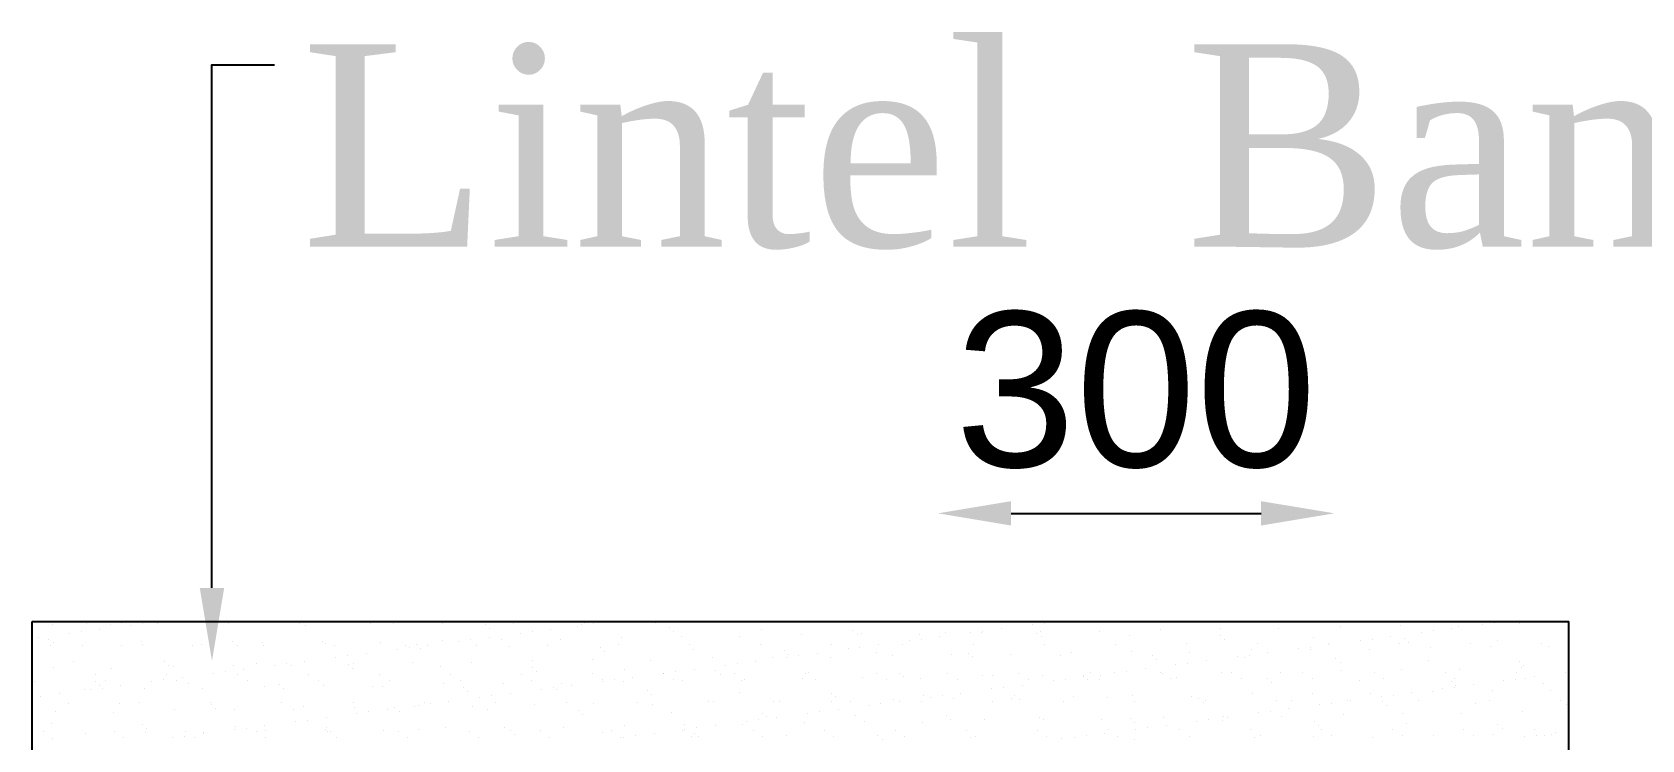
# Model space of a CAD drawing. Header units: metres. Extents: x -54 to 177, y -43 to 77.
# Drawn here: x 27.07 to 28.422, y 10.094 to 10.688 of the extents above; entities that cross this region are included whole.
import ezdxf

# ---------------------------------------------------------------- set-up
doc = ezdxf.new("R2010")
doc.units = ezdxf.units.M
doc.header["$LTSCALE"] = 2
doc.header["$MEASUREMENT"] = 0
doc.styles.add('B', font='romantic.ttf')
doc.styles.add('KOO', font='arial.ttf', dxfattribs={"height": 7})

# ---------------------------------------------------------------- blocks, each defined once
blk = doc.blocks.new('A$C64980A76')
at = {"color": 0}
for p, q in [((92.526, 21.585), (94.763, 21.585)), ((83.77, 20.616), (97.516, 20.616)), ((83.77, 19.341), (83.77, 20.616)), ((83.949, 20.594), (83.949, 20.594)), ((84.26, 20.596), (84.26, 20.596)), ((84.47, 20.591), (84.47, 20.591)), ((84.571, 20.604), (84.571, 20.604)), ((84.758, 20.597), (84.758, 20.597)), ((84.895, 20.598), (84.895, 20.598)), ((85.021, 20.611), (85.021, 20.611)), ((85.53, 20.599), (85.53, 20.599)), ((86.077, 20.615), (86.077, 20.615)), ((86.165, 20.6), (86.165, 20.6)), ((86.178, 20.613), (86.178, 20.613)), ((86.8, 20.601), (86.8, 20.601)), ((87.006, 20.595), (87.006, 20.595)), ((87.436, 20.602), (87.436, 20.602)), ((88.071, 20.603), (88.071, 20.603)), ((88.706, 20.605), (88.706, 20.605)), ((88.79, 20.6), (88.79, 20.6)), ((89.341, 20.606), (89.341, 20.606)), ((89.977, 20.607), (89.977, 20.607)), ((90.612, 20.608), (90.612, 20.608)), ((91.247, 20.609), (91.247, 20.609)), ((91.882, 20.61), (91.882, 20.61)), ((92.518, 20.611), (92.518, 20.611)), ((92.821, 20.602), (92.821, 20.602)), ((93.153, 20.613), (93.153, 20.613)), ((93.788, 20.614), (93.788, 20.614)), ((94.423, 20.615), (94.423, 20.615)), ((96.696, 20.608), (96.696, 20.608)), ((96.747, 20.591), (96.747, 20.591)), ((96.853, 20.605), (96.853, 20.605)), ((97.078, 20.596), (97.078, 20.596)), ((97.516, 19.341), (97.516, 20.616)), ((83.826, 20.474), (83.826, 20.474)), ((83.92, 20.459), (83.92, 20.459)), ((84.103, 20.511), (84.103, 20.511)), ((84.209, 20.525), (84.209, 20.525)), ((84.375, 20.546), (84.375, 20.546)), ((84.652, 20.583), (84.652, 20.583)), ((86.216, 20.579), (86.216, 20.579)), ((87.438, 20.451), (87.438, 20.451)), ((87.691, 20.455), (87.691, 20.455)), ((87.822, 20.588), (87.822, 20.588)), ((87.857, 20.477), (87.857, 20.477)), ((87.86, 20.554), (87.86, 20.554)), ((87.972, 20.458), (87.972, 20.458)), ((88.134, 20.513), (88.134, 20.513)), ((88.241, 20.527), (88.241, 20.527)), ((88.406, 20.549), (88.406, 20.549)), ((88.494, 20.455), (88.494, 20.455)), ((88.651, 20.57), (88.651, 20.57)), ((88.683, 20.586), (88.683, 20.586)), ((89.045, 20.475), (89.045, 20.475)), ((89.467, 20.563), (89.467, 20.563)), ((89.505, 20.529), (89.505, 20.529)), ((89.579, 20.482), (89.579, 20.482)), ((90.1, 20.479), (90.1, 20.479)), ((90.295, 20.545), (90.295, 20.545)), ((90.651, 20.499), (90.651, 20.499)), ((91.111, 20.538), (91.111, 20.538)), ((91.149, 20.504), (91.149, 20.504)), ((91.185, 20.506), (91.185, 20.506)), ((91.707, 20.503), (91.707, 20.503)), ((91.723, 20.458), (91.723, 20.458)), ((91.889, 20.479), (91.889, 20.479)), ((91.94, 20.52), (91.94, 20.52)), ((92.166, 20.516), (92.166, 20.516)), ((92.258, 20.523), (92.258, 20.523)), ((92.272, 20.53), (92.272, 20.53)), ((92.438, 20.552), (92.438, 20.552)), ((92.715, 20.588), (92.715, 20.588)), ((92.756, 20.513), (92.756, 20.513)), ((92.792, 20.53), (92.792, 20.53)), ((92.794, 20.479), (92.794, 20.479)), ((93.314, 20.528), (93.314, 20.528)), ((93.584, 20.495), (93.584, 20.495)), ((93.865, 20.548), (93.865, 20.548)), ((94.399, 20.554), (94.399, 20.554)), ((94.4, 20.488), (94.4, 20.488)), ((94.438, 20.454), (94.438, 20.454)), ((94.92, 20.552), (94.92, 20.552)), ((95.229, 20.47), (95.229, 20.47)), ((95.471, 20.572), (95.471, 20.572)), ((95.649, 20.446), (95.649, 20.446)), ((95.755, 20.46), (95.755, 20.46)), ((95.921, 20.482), (95.921, 20.482)), ((96.005, 20.578), (96.005, 20.578)), ((96.045, 20.463), (96.045, 20.463)), ((96.198, 20.519), (96.198, 20.519)), ((96.304, 20.533), (96.304, 20.533)), ((96.47, 20.554), (96.47, 20.554)), ((96.527, 20.576), (96.527, 20.576)), ((83.934, 20.398), (83.934, 20.398)), ((83.958, 20.425), (83.958, 20.425)), ((84.224, 20.403), (84.224, 20.403)), ((84.569, 20.399), (84.569, 20.399)), ((84.748, 20.441), (84.748, 20.441)), ((84.758, 20.409), (84.758, 20.409)), ((85.204, 20.4), (85.204, 20.4)), ((85.28, 20.407), (85.28, 20.407)), ((85.565, 20.434), (85.565, 20.434)), ((85.602, 20.4), (85.602, 20.4)), ((85.831, 20.427), (85.831, 20.427)), ((85.84, 20.401), (85.84, 20.401)), ((86.365, 20.434), (86.365, 20.434)), ((86.393, 20.416), (86.393, 20.416)), ((86.475, 20.403), (86.475, 20.403)), ((86.593, 20.31), (86.593, 20.31)), ((86.759, 20.332), (86.759, 20.332)), ((86.887, 20.431), (86.887, 20.431)), ((87.036, 20.369), (87.036, 20.369)), ((87.11, 20.404), (87.11, 20.404)), ((87.142, 20.383), (87.142, 20.383)), ((87.209, 20.409), (87.209, 20.409)), ((87.247, 20.375), (87.247, 20.375)), ((87.308, 20.405), (87.308, 20.405)), ((87.585, 20.441), (87.585, 20.441)), ((87.745, 20.405), (87.745, 20.405)), ((88.037, 20.391), (88.037, 20.391)), ((88.381, 20.406), (88.381, 20.406)), ((88.854, 20.384), (88.854, 20.384)), ((88.891, 20.35), (88.891, 20.35)), ((89.016, 20.407), (89.016, 20.407)), ((89.651, 20.408), (89.651, 20.408)), ((89.682, 20.366), (89.682, 20.366)), ((90.286, 20.41), (90.286, 20.41)), ((90.498, 20.359), (90.498, 20.359)), ((90.536, 20.325), (90.536, 20.325)), ((90.625, 20.313), (90.625, 20.313)), ((90.791, 20.335), (90.791, 20.335)), ((90.922, 20.411), (90.922, 20.411)), ((91.068, 20.371), (91.068, 20.371)), ((91.174, 20.385), (91.174, 20.385)), ((91.326, 20.341), (91.326, 20.341)), ((91.34, 20.407), (91.34, 20.407)), ((91.461, 20.315), (91.461, 20.315)), ((91.557, 20.412), (91.557, 20.412)), ((91.617, 20.444), (91.617, 20.444)), ((91.995, 20.322), (91.995, 20.322)), ((92.143, 20.334), (92.143, 20.334)), ((92.192, 20.413), (92.192, 20.413)), ((92.517, 20.319), (92.517, 20.319)), ((92.827, 20.414), (92.827, 20.414)), ((92.971, 20.316), (92.971, 20.316)), ((93.068, 20.339), (93.068, 20.339)), ((93.463, 20.415), (93.463, 20.415)), ((93.602, 20.346), (93.602, 20.346)), ((93.787, 20.309), (93.787, 20.309)), ((94.098, 20.416), (94.098, 20.416)), ((94.123, 20.343), (94.123, 20.343)), ((94.55, 20.302), (94.55, 20.302)), ((94.657, 20.316), (94.657, 20.316)), ((94.674, 20.363), (94.674, 20.363)), ((94.733, 20.418), (94.733, 20.418)), ((94.822, 20.337), (94.822, 20.337)), ((95.099, 20.374), (95.099, 20.374)), ((95.206, 20.388), (95.206, 20.388)), ((95.208, 20.37), (95.208, 20.37)), ((95.368, 20.419), (95.368, 20.419)), ((95.371, 20.41), (95.371, 20.41)), ((95.73, 20.367), (95.73, 20.367)), ((96.003, 20.42), (96.003, 20.42)), ((96.083, 20.429), (96.083, 20.429)), ((96.281, 20.387), (96.281, 20.387)), ((96.639, 20.421), (96.639, 20.421)), ((96.815, 20.394), (96.815, 20.394)), ((96.873, 20.445), (96.873, 20.445)), ((97.274, 20.422), (97.274, 20.422)), ((97.337, 20.392), (97.337, 20.392)), ((83.961, 20.201), (83.961, 20.201)), ((84.135, 20.262), (84.135, 20.262)), ((84.483, 20.198), (84.483, 20.198)), ((84.952, 20.255), (84.952, 20.255)), ((84.989, 20.221), (84.989, 20.221)), ((85.034, 20.218), (85.034, 20.218)), ((85.495, 20.166), (85.495, 20.166)), ((85.568, 20.225), (85.568, 20.225)), ((85.661, 20.188), (85.661, 20.188)), ((85.78, 20.237), (85.78, 20.237)), ((85.938, 20.224), (85.938, 20.224)), ((86.044, 20.238), (86.044, 20.238)), ((86.09, 20.222), (86.09, 20.222)), ((86.21, 20.26), (86.21, 20.26)), ((86.487, 20.296), (86.487, 20.296)), ((86.596, 20.23), (86.596, 20.23)), ((86.634, 20.196), (86.634, 20.196)), ((86.641, 20.242), (86.641, 20.242)), ((87.175, 20.249), (87.175, 20.249)), ((87.424, 20.212), (87.424, 20.212)), ((87.697, 20.247), (87.697, 20.247)), ((88.241, 20.205), (88.241, 20.205)), ((88.248, 20.266), (88.248, 20.266)), ((88.278, 20.171), (88.278, 20.171)), ((88.782, 20.273), (88.782, 20.273)), ((89.069, 20.187), (89.069, 20.187)), ((89.303, 20.271), (89.303, 20.271)), ((89.527, 20.168), (89.527, 20.168)), ((89.693, 20.19), (89.693, 20.19)), ((89.854, 20.291), (89.854, 20.291)), ((89.885, 20.18), (89.885, 20.18)), ((89.97, 20.227), (89.97, 20.227)), ((90.076, 20.241), (90.076, 20.241)), ((90.242, 20.263), (90.242, 20.263)), ((90.388, 20.297), (90.388, 20.297)), ((90.519, 20.299), (90.519, 20.299)), ((90.713, 20.162), (90.713, 20.162)), ((90.91, 20.295), (90.91, 20.295)), ((92.18, 20.3), (92.18, 20.3)), ((93.558, 20.171), (93.558, 20.171)), ((93.724, 20.193), (93.724, 20.193)), ((93.825, 20.275), (93.825, 20.275)), ((93.867, 20.158), (93.867, 20.158)), ((94.001, 20.229), (94.001, 20.229)), ((94.107, 20.243), (94.107, 20.243)), ((94.273, 20.265), (94.273, 20.265)), ((94.411, 20.161), (94.411, 20.161)), ((94.502, 20.159), (94.502, 20.159)), ((94.615, 20.291), (94.615, 20.291)), ((94.933, 20.159), (94.933, 20.159)), ((95.137, 20.16), (95.137, 20.16)), ((95.432, 20.284), (95.432, 20.284)), ((95.469, 20.25), (95.469, 20.25)), ((95.484, 20.179), (95.484, 20.179)), ((95.773, 20.161), (95.773, 20.161)), ((96.018, 20.185), (96.018, 20.185)), ((96.26, 20.266), (96.26, 20.266)), ((96.408, 20.162), (96.408, 20.162)), ((96.54, 20.183), (96.54, 20.183)), ((97.043, 20.164), (97.043, 20.164)), ((97.076, 20.259), (97.076, 20.259)), ((97.091, 20.203), (97.091, 20.203)), ((97.114, 20.225), (97.114, 20.225)), ((97.484, 20.16), (97.484, 20.16)), ((83.789, 20.084), (83.789, 20.084)), ((84.338, 20.14), (84.338, 20.14)), ((84.338, 20.076), (84.338, 20.076)), ((84.376, 20.042), (84.376, 20.042)), ((84.397, 20.021), (84.397, 20.021)), ((84.424, 20.086), (84.424, 20.086)), ((84.563, 20.043), (84.563, 20.043)), ((84.771, 20.016), (84.771, 20.016)), ((84.84, 20.08), (84.84, 20.08)), ((84.946, 20.094), (84.946, 20.094)), ((84.973, 20.142), (84.973, 20.142)), ((85.059, 20.087), (85.059, 20.087)), ((85.112, 20.115), (85.112, 20.115)), ((85.167, 20.058), (85.167, 20.058)), ((85.293, 20.014), (85.293, 20.014)), ((85.389, 20.152), (85.389, 20.152)), ((85.609, 20.143), (85.609, 20.143)), ((85.695, 20.088), (85.695, 20.088)), ((85.844, 20.034), (85.844, 20.034)), ((85.983, 20.051), (85.983, 20.051)), ((86.02, 20.017), (86.02, 20.017)), ((86.244, 20.144), (86.244, 20.144)), ((86.33, 20.089), (86.33, 20.089)), ((86.378, 20.04), (86.378, 20.04)), ((86.811, 20.033), (86.811, 20.033)), ((86.879, 20.145), (86.879, 20.145)), ((86.9, 20.038), (86.9, 20.038)), ((86.965, 20.09), (86.965, 20.09)), ((87.451, 20.058), (87.451, 20.058)), ((87.514, 20.146), (87.514, 20.146)), ((87.6, 20.091), (87.6, 20.091)), ((87.627, 20.026), (87.627, 20.026)), ((87.985, 20.065), (87.985, 20.065)), ((88.15, 20.147), (88.15, 20.147)), ((88.236, 20.093), (88.236, 20.093)), ((88.429, 20.024), (88.429, 20.024)), ((88.506, 20.062), (88.506, 20.062)), ((88.594, 20.046), (88.594, 20.046)), ((88.785, 20.149), (88.785, 20.149)), ((88.871, 20.094), (88.871, 20.094)), ((88.871, 20.082), (88.871, 20.082)), ((88.978, 20.096), (88.978, 20.096)), ((89.057, 20.082), (89.057, 20.082)), ((89.144, 20.118), (89.144, 20.118)), ((89.42, 20.15), (89.42, 20.15)), ((89.421, 20.154), (89.421, 20.154)), ((89.506, 20.095), (89.506, 20.095)), ((89.591, 20.089), (89.591, 20.089)), ((89.923, 20.146), (89.923, 20.146)), ((90.055, 20.151), (90.055, 20.151)), ((90.113, 20.086), (90.113, 20.086)), ((90.141, 20.096), (90.141, 20.096)), ((90.664, 20.106), (90.664, 20.106)), ((90.691, 20.152), (90.691, 20.152)), ((90.777, 20.097), (90.777, 20.097)), ((91.198, 20.113), (91.198, 20.113)), ((91.326, 20.153), (91.326, 20.153)), ((91.412, 20.098), (91.412, 20.098)), ((91.53, 20.155), (91.53, 20.155)), ((91.567, 20.121), (91.567, 20.121)), ((91.72, 20.11), (91.72, 20.11)), ((91.961, 20.154), (91.961, 20.154)), ((92.047, 20.099), (92.047, 20.099)), ((92.271, 20.13), (92.271, 20.13)), ((92.358, 20.137), (92.358, 20.137)), ((92.46, 20.026), (92.46, 20.026)), ((92.596, 20.155), (92.596, 20.155)), ((92.626, 20.048), (92.626, 20.048)), ((92.682, 20.101), (92.682, 20.101)), ((92.805, 20.137), (92.805, 20.137)), ((92.903, 20.085), (92.903, 20.085)), ((93.009, 20.099), (93.009, 20.099)), ((93.174, 20.13), (93.174, 20.13)), ((93.175, 20.121), (93.175, 20.121)), ((93.212, 20.096), (93.212, 20.096)), ((93.232, 20.157), (93.232, 20.157)), ((93.318, 20.102), (93.318, 20.102)), ((93.327, 20.135), (93.327, 20.135)), ((93.452, 20.157), (93.452, 20.157)), ((93.878, 20.154), (93.878, 20.154)), ((93.953, 20.103), (93.953, 20.103)), ((94.002, 20.112), (94.002, 20.112)), ((94.588, 20.104), (94.588, 20.104)), ((94.819, 20.105), (94.819, 20.105)), ((94.856, 20.071), (94.856, 20.071)), ((95.223, 20.105), (95.223, 20.105)), ((95.647, 20.087), (95.647, 20.087)), ((95.859, 20.106), (95.859, 20.106)), ((96.386, 20.015), (96.386, 20.015)), ((96.463, 20.08), (96.463, 20.08)), ((96.492, 20.029), (96.492, 20.029)), ((96.494, 20.108), (96.494, 20.108)), ((96.501, 20.046), (96.501, 20.046)), ((96.658, 20.051), (96.658, 20.051)), ((96.935, 20.087), (96.935, 20.087)), ((97.041, 20.101), (97.041, 20.101)), ((97.129, 20.109), (97.129, 20.109)), ((97.207, 20.123), (97.207, 20.123)), ((97.291, 20.062), (97.291, 20.062)), ((83.848, 19.949), (83.848, 19.949)), ((84.014, 19.971), (84.014, 19.971)), ((84.099, 19.887), (84.099, 19.887)), ((84.237, 20.01), (84.237, 20.01)), ((84.291, 20.007), (84.291, 20.007)), ((84.553, 19.879), (84.553, 19.879)), ((84.734, 19.888), (84.734, 19.888)), ((85.369, 19.89), (85.369, 19.89)), ((85.37, 19.872), (85.37, 19.872)), ((86.004, 19.891), (86.004, 19.891)), ((86.64, 19.892), (86.64, 19.892)), ((87.275, 19.893), (87.275, 19.893)), ((87.33, 19.879), (87.33, 19.879)), ((87.496, 19.901), (87.496, 19.901)), ((87.665, 19.992), (87.665, 19.992)), ((87.773, 19.938), (87.773, 19.938)), ((87.88, 19.952), (87.88, 19.952)), ((87.91, 19.894), (87.91, 19.894)), ((88.045, 19.973), (88.045, 19.973)), ((88.26, 19.873), (88.26, 19.873)), ((88.322, 20.01), (88.322, 20.01)), ((88.456, 20.008), (88.456, 20.008)), ((88.545, 19.895), (88.545, 19.895)), ((88.794, 19.88), (88.794, 19.88)), ((89.181, 19.896), (89.181, 19.896)), ((89.272, 20.001), (89.272, 20.001)), ((89.309, 19.967), (89.309, 19.967)), ((89.316, 19.878), (89.316, 19.878)), ((89.816, 19.898), (89.816, 19.898)), ((89.867, 19.898), (89.867, 19.898)), ((90.1, 19.983), (90.1, 19.983)), ((90.401, 19.904), (90.401, 19.904)), ((90.451, 19.899), (90.451, 19.899)), ((90.916, 19.976), (90.916, 19.976)), ((90.923, 19.902), (90.923, 19.902)), ((90.954, 19.942), (90.954, 19.942)), ((91.086, 19.9), (91.086, 19.9)), ((91.362, 19.882), (91.362, 19.882)), ((91.474, 19.922), (91.474, 19.922)), ((91.528, 19.904), (91.528, 19.904)), ((91.722, 19.901), (91.722, 19.901)), ((91.745, 19.958), (91.745, 19.958)), ((91.805, 19.94), (91.805, 19.94)), ((91.911, 19.954), (91.911, 19.954)), ((92.008, 19.929), (92.008, 19.929)), ((92.077, 19.976), (92.077, 19.976)), ((92.354, 20.013), (92.354, 20.013)), ((92.357, 19.902), (92.357, 19.902)), ((92.53, 19.926), (92.53, 19.926)), ((92.561, 19.951), (92.561, 19.951)), ((92.598, 19.917), (92.598, 19.917)), ((92.992, 19.903), (92.992, 19.903)), ((93.081, 19.946), (93.081, 19.946)), ((93.389, 19.933), (93.389, 19.933)), ((93.615, 19.953), (93.615, 19.953)), ((93.627, 19.905), (93.627, 19.905)), ((94.136, 19.95), (94.136, 19.95)), ((94.205, 19.926), (94.205, 19.926)), ((94.243, 19.892), (94.243, 19.892)), ((94.262, 19.906), (94.262, 19.906)), ((94.687, 19.97), (94.687, 19.97)), ((94.898, 19.907), (94.898, 19.907)), ((95.034, 19.908), (95.034, 19.908)), ((95.221, 19.977), (95.221, 19.977)), ((95.288, 19.871), (95.288, 19.871)), ((95.394, 19.885), (95.394, 19.885)), ((95.533, 19.908), (95.533, 19.908)), ((95.56, 19.906), (95.56, 19.906)), ((95.743, 19.974), (95.743, 19.974)), ((95.837, 19.943), (95.837, 19.943)), ((95.85, 19.901), (95.85, 19.901)), ((95.943, 19.957), (95.943, 19.957)), ((96.109, 19.979), (96.109, 19.979)), ((96.168, 19.909), (96.168, 19.909)), ((96.294, 19.994), (96.294, 19.994)), ((96.678, 19.883), (96.678, 19.883)), ((96.803, 19.91), (96.803, 19.91)), ((96.828, 20.001), (96.828, 20.001)), ((97.35, 19.998), (97.35, 19.998)), ((97.439, 19.911), (97.439, 19.911)), ((97.494, 19.876), (97.494, 19.876)), ((83.974, 19.808), (83.974, 19.808)), ((84.496, 19.805), (84.496, 19.805)), ((85.047, 19.825), (85.047, 19.825)), ((85.407, 19.838), (85.407, 19.838)), ((85.581, 19.832), (85.581, 19.832)), ((86.103, 19.829), (86.103, 19.829)), ((86.198, 19.854), (86.198, 19.854)), ((86.232, 19.735), (86.232, 19.735)), ((86.398, 19.757), (86.398, 19.757)), ((86.654, 19.849), (86.654, 19.849)), ((86.675, 19.793), (86.675, 19.793)), ((86.781, 19.807), (86.781, 19.807)), ((86.947, 19.829), (86.947, 19.829)), ((87.014, 19.847), (87.014, 19.847)), ((87.052, 19.813), (87.052, 19.813)), ((87.188, 19.856), (87.188, 19.856)), ((87.224, 19.865), (87.224, 19.865)), ((87.71, 19.854), (87.71, 19.854)), ((87.842, 19.829), (87.842, 19.829)), ((88.659, 19.822), (88.659, 19.822)), ((88.696, 19.788), (88.696, 19.788)), ((89.487, 19.804), (89.487, 19.804)), ((90.264, 19.737), (90.264, 19.737)), ((90.303, 19.797), (90.303, 19.797)), ((90.341, 19.763), (90.341, 19.763)), ((90.43, 19.759), (90.43, 19.759)), ((90.707, 19.796), (90.707, 19.796)), ((90.813, 19.81), (90.813, 19.81)), ((90.979, 19.831), (90.979, 19.831)), ((91.131, 19.779), (91.131, 19.779)), ((91.256, 19.868), (91.256, 19.868)), ((91.948, 19.772), (91.948, 19.772)), ((91.985, 19.738), (91.985, 19.738)), ((92.284, 19.737), (92.284, 19.737)), ((92.776, 19.754), (92.776, 19.754)), ((92.818, 19.744), (92.818, 19.744)), ((93.339, 19.742), (93.339, 19.742)), ((93.592, 19.747), (93.592, 19.747)), ((93.89, 19.761), (93.89, 19.761)), ((94.189, 19.726), (94.189, 19.726)), ((94.296, 19.74), (94.296, 19.74)), ((94.42, 19.729), (94.42, 19.729)), ((94.424, 19.768), (94.424, 19.768)), ((94.461, 19.762), (94.461, 19.762)), ((94.738, 19.798), (94.738, 19.798)), ((94.845, 19.812), (94.845, 19.812)), ((94.946, 19.766), (94.946, 19.766)), ((95.01, 19.834), (95.01, 19.834)), ((95.497, 19.786), (95.497, 19.786)), ((95.887, 19.867), (95.887, 19.867)), ((96.031, 19.792), (96.031, 19.792)), ((96.553, 19.79), (96.553, 19.79)), ((97.104, 19.81), (97.104, 19.81)), ((83.868, 19.628), (83.868, 19.628)), ((83.94, 19.7), (83.94, 19.7)), ((84.25, 19.616), (84.25, 19.616)), ((84.503, 19.63), (84.503, 19.63)), ((84.756, 19.693), (84.756, 19.693)), ((84.784, 19.623), (84.784, 19.623)), ((84.794, 19.659), (84.794, 19.659)), ((85.134, 19.59), (85.134, 19.59)), ((85.138, 19.631), (85.138, 19.631)), ((85.3, 19.612), (85.3, 19.612)), ((85.306, 19.621), (85.306, 19.621)), ((85.577, 19.648), (85.577, 19.648)), ((85.585, 19.675), (85.585, 19.675)), ((85.683, 19.662), (85.683, 19.662)), ((85.773, 19.632), (85.773, 19.632)), ((85.849, 19.684), (85.849, 19.684)), ((85.857, 19.641), (85.857, 19.641)), ((86.126, 19.721), (86.126, 19.721)), ((86.391, 19.647), (86.391, 19.647)), ((86.401, 19.668), (86.401, 19.668)), ((86.409, 19.633), (86.409, 19.633)), ((86.439, 19.634), (86.439, 19.634)), ((86.913, 19.645), (86.913, 19.645)), ((87.044, 19.634), (87.044, 19.634)), ((87.229, 19.65), (87.229, 19.65)), ((87.464, 19.665), (87.464, 19.665)), ((87.679, 19.635), (87.679, 19.635)), ((87.997, 19.672), (87.997, 19.672)), ((88.045, 19.643), (88.045, 19.643)), ((88.083, 19.609), (88.083, 19.609)), ((88.314, 19.637), (88.314, 19.637)), ((88.4, 19.582), (88.4, 19.582)), ((88.519, 19.669), (88.519, 19.669)), ((88.874, 19.625), (88.874, 19.625)), ((88.95, 19.638), (88.95, 19.638)), ((89.036, 19.583), (89.036, 19.583)), ((89.07, 19.689), (89.07, 19.689)), ((89.166, 19.593), (89.166, 19.593)), ((89.332, 19.615), (89.332, 19.615)), ((89.585, 19.639), (89.585, 19.639)), ((89.604, 19.696), (89.604, 19.696)), ((89.609, 19.651), (89.609, 19.651)), ((89.671, 19.584), (89.671, 19.584)), ((89.69, 19.618), (89.69, 19.618)), ((89.715, 19.665), (89.715, 19.665)), ((89.728, 19.584), (89.728, 19.584)), ((89.881, 19.687), (89.881, 19.687)), ((90.126, 19.693), (90.126, 19.693)), ((90.158, 19.723), (90.158, 19.723)), ((90.22, 19.64), (90.22, 19.64)), ((90.306, 19.585), (90.306, 19.585)), ((90.518, 19.6), (90.518, 19.6)), ((90.677, 19.713), (90.677, 19.713)), ((90.855, 19.641), (90.855, 19.641)), ((90.941, 19.586), (90.941, 19.586)), ((91.211, 19.72), (91.211, 19.72)), ((91.334, 19.593), (91.334, 19.593)), ((91.491, 19.642), (91.491, 19.642)), ((91.577, 19.588), (91.577, 19.588)), ((91.733, 19.717), (91.733, 19.717)), ((92.126, 19.643), (92.126, 19.643)), ((92.212, 19.589), (92.212, 19.589)), ((92.761, 19.645), (92.761, 19.645)), ((92.847, 19.59), (92.847, 19.59)), ((93.197, 19.595), (93.197, 19.595)), ((93.363, 19.617), (93.363, 19.617)), ((93.396, 19.646), (93.396, 19.646)), ((93.482, 19.591), (93.482, 19.591)), ((93.63, 19.713), (93.63, 19.713)), ((93.64, 19.654), (93.64, 19.654)), ((93.746, 19.668), (93.746, 19.668)), ((93.912, 19.69), (93.912, 19.69)), ((94.032, 19.647), (94.032, 19.647)), ((94.118, 19.592), (94.118, 19.592)), ((94.667, 19.648), (94.667, 19.648)), ((94.753, 19.593), (94.753, 19.593)), ((95.234, 19.584), (95.234, 19.584)), ((95.237, 19.722), (95.237, 19.722)), ((95.274, 19.688), (95.274, 19.688)), ((95.302, 19.649), (95.302, 19.649)), ((95.388, 19.594), (95.388, 19.594)), ((95.937, 19.65), (95.937, 19.65)), ((96.023, 19.596), (96.023, 19.596)), ((96.065, 19.704), (96.065, 19.704)), ((96.307, 19.601), (96.307, 19.601)), ((96.572, 19.652), (96.572, 19.652)), ((96.659, 19.597), (96.659, 19.597)), ((96.841, 19.608), (96.841, 19.608)), ((96.881, 19.697), (96.881, 19.697)), ((96.919, 19.662), (96.919, 19.662)), ((97.123, 19.584), (97.123, 19.584)), ((97.208, 19.653), (97.208, 19.653)), ((97.229, 19.598), (97.229, 19.598)), ((97.294, 19.598), (97.294, 19.598)), ((97.363, 19.605), (97.363, 19.605)), ((97.395, 19.62), (97.395, 19.62)), ((83.954, 19.574), (83.954, 19.574)), ((84.589, 19.575), (84.589, 19.575)), ((85.028, 19.576), (85.028, 19.576)), ((85.224, 19.576), (85.224, 19.576)), ((85.859, 19.577), (85.859, 19.577)), ((86.495, 19.578), (86.495, 19.578)), ((87.13, 19.579), (87.13, 19.579)), ((87.765, 19.581), (87.765, 19.581)), ((89.06, 19.579), (89.06, 19.579)), ((91.372, 19.559), (91.372, 19.559)), ((92.163, 19.575), (92.163, 19.575)), ((92.979, 19.568), (92.979, 19.568)), ((93.091, 19.581), (93.091, 19.581)), ((93.627, 19.56), (93.627, 19.56)), ((94.7, 19.577), (94.7, 19.577)), ((95.756, 19.581), (95.756, 19.581))]:
    blk.add_line(p, q, dxfattribs=at)
blk.add_lwpolyline([(85.378, 20.917), (85.378, 25.599), (85.938, 25.599)], dxfattribs=at)
for points in [[(92.526, 21.694), (92.526, 21.476), (91.872, 21.585)], [(94.763, 21.694), (94.763, 21.476), (95.418, 21.585)], [(85.487, 20.917), (85.378, 20.263), (85.269, 20.917)]]:
    blk.add_solid(points, dxfattribs=at)
at = {"color": 0, "style": 'B'}
blk.add_text('Lintel  Band', height=1.8132, dxfattribs=at).set_placement((86.176, 23.971))
at = {"color": 0, "insert": (93.642, 22.686), "char_height": 1.3882, "attachment_point": 5, "style": 'KOO'}
blk.add_mtext('\\A1;300', dxfattribs=at)

msp = doc.modelspace()

# ---------------------------------------------------------------- block references
at = {"xscale": 0.0939071323985137, "yscale": 0.0939071323985137, "zscale": 0.0939071323985137, "rotation": 359.9999780247499}
msp.add_blockref('A$C64980A76', (19.2037, 8.257), dxfattribs=at)

doc.saveas('drawing.dxf')
